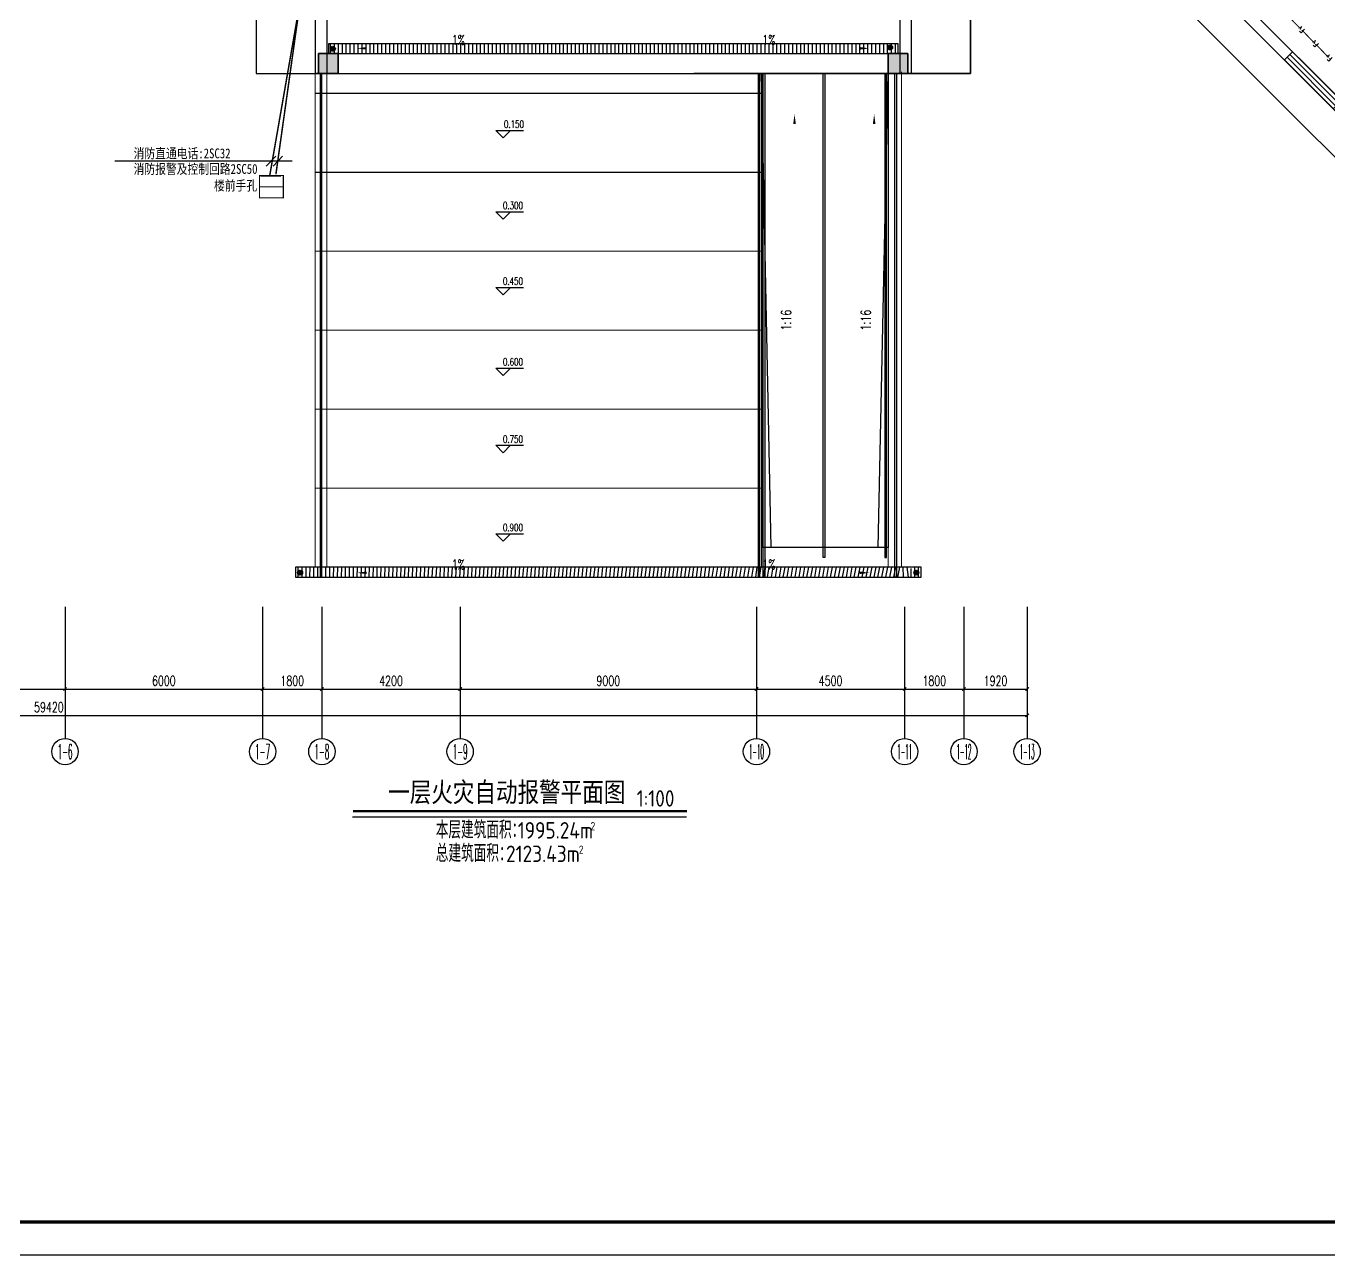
# Model space of a CAD drawing. Extents: x 815029915 to 815825525, y 579155098 to 579748855.
# Drawn here: x 815619283 to 815658853, y 579529537 to 579566865 of the extents above; entities that cross this region are included whole.
import ezdxf
from ezdxf.enums import TextEntityAlignment as Align

# ---------------------------------------------------------------- set-up
doc = ezdxf.new("R2010")
doc.units = 0
doc.header["$LTSCALE"] = 100
doc.header["$MEASUREMENT"] = 0
for name, color, linetype in [('AXIS', 3, 'Continuous'), ('AXIS_TEXT', 7, 'Continuous'), ('COLUMN', 9, 'Continuous'), ('DIM_ELEV', 3, 'Continuous'), ('DIM_SYMB', 3, 'Continuous'), ('GROUND', 2, 'Continuous'), ('LVTRY', 6, 'Continuous'), ('PUB_TEXT', 7, 'Continuous'), ('STAIR', 2, 'Continuous'), ('WALL', 9, 'Continuous'), ('WINDOW', 4, 'Continuous'), ('ZG-图框层', 4, 'Continuous'), ('zm', 1, 'Continuous'), ('电-弱电平面-线缆', 3, 'Continuous')]:
    doc.layers.add(name, color=color, linetype=linetype)
doc.layers.add('柱填充', color=9, linetype='Continuous', lineweight=18)
doc.layers.add('砼柱', color=2, linetype='Continuous', lineweight=35)
doc.styles.add('-华文细黑', font='', dxfattribs={"width": 0.8})
doc.styles.add('_TCH_AXIS', font='COMPLEX', dxfattribs={"bigfont": 'GBCBIG'})
doc.styles.add('_TCH_DIM', font='SIMPLEX', dxfattribs={"bigfont": 'GBCBIG'})
doc.styles.add('_TCH_DIM_T3', font='SIMPLEX', dxfattribs={"width": 0.7058823529411765, "bigfont": 'GBCBIG'})
doc.styles.add('COMPLEX', font='COMPLEX')
doc.styles.add('IDQSTYLE', font='txt.shx', dxfattribs={"width": 0.7, "bigfont": 'hztxt.shx'})
doc.styles.get("Standard").update_dxf_attribs({"font": 'gbenor.shx', "bigfont": 'gbcbig.shx'})
doc.styles.add('图签各称', font='')
doc.styles.get('-华文细黑').set_extended_font_data('STXihei')
doc.styles.get('图签各称').set_extended_font_data('SimSun')
doc.linetypes.add('消防电话线路A', pattern='A,5.5,-0.25,["Fv",IDQSTYLE,S=1.5,R=0,X=-0.125,Y=-0.75],-0.25', length=6)
doc.dimstyles.new('_TCH_ARCH-100', dxfattribs={"dimscale": 100, "dimtxt": 2.975, "dimasz": 1, "dimexe": 2.5, "dimexo": 3, "dimgap": 1, "dimtad": 1, "dimdec": 0, "dimzin": 0, "dimdsep": 46, "dimtxsty": '_TCH_DIM_T3', "dimblk": 'ARCHTICK', "dimcen": 0.09, "dimclrt": 7, "dimazin": 2, "dimtfac": 1, "dimtdec": 0, "dimtix": 1, "dimtmove": 2, "dimatfit": 3, "dimfxl": 0, "dimtolj": 1, "dimtzin": 0, "dimarcsym": 0})

# ---------------------------------------------------------------- blocks, each defined once
blk = doc.blocks.new('$lvtry$00000171')
for p, q in [((-74.24621202462731, 10.60660171788186), (-10.60660171788186, 74.24621202462731)), ((-69.81875867368217, -27.39235180270043), (27.39235180242758, 69.81875867368217)), ((-53.03300858900184, -53.03300858886359), (53.03300858900184, 53.03300858886359)), ((-27.39235180242758, -69.81875867368217), (69.81875867368217, 27.39235180270043)), ((10.60660171788186, -74.24621202462731), (74.24621202462731, -10.60660171788186))]:
    blk.add_line(p, q)
blk.add_circle((0, 0), 75)
blk.add_point((0, 0))
blk = doc.blocks.new('$TCHSYS$WIN2D')
for p, q in [((-0.5, 0.5), (0.5, 0.5)), ((-0.5, 0.5), (-0.4999999999999999, -0.5)), ((0.5, 0.5), (0.4999999999999998, -0.5)), ((0.5, 0.1666666666666666), (-0.5, 0.1666666666666666)), ((0.5, -0.1666666666666667), (-0.5, -0.1666666666666667)), ((-0.4999999999999999, -0.5), (0.5, -0.5))]:
    blk.add_line(p, q)
blk = doc.blocks.new('_ArchTick')
at = {"color": 0, "linetype": 'ByBlock', "const_width": 0.4}
blk.add_lwpolyline([(-0.5, -0.5), (0.5, 0.5)], dxfattribs=at)
blk = doc.blocks.new('*D474')
at = {"layer": 'AXIS', "color": 0, "lineweight": -2, "transparency": 16777216}
for p, q in [((815655484.1428628, 579597125.6719897), (815657782.2399018, 579599423.7690287)), ((815657605.4632064, 579599246.9923334), (815695082.1226095, 579561770.3329306)), ((815692960.802266, 579559649.0125871), (815695258.8993049, 579561947.1096258))]:
    blk.add_line(p, q, dxfattribs=at)
at = {"layer": 'Defpoints', "color": 0, "transparency": 16777216}
for p in [(815655272.0108285, 579596913.5399554), (815695082.1226095, 579561770.3329306), (815692748.6702316, 579559436.8805525)]:
    blk.add_point(p, dxfattribs=at)
at = {"layer": 'AXIS', "color": 0, "lineweight": -2, "transparency": 16777216, "xscale": 100, "yscale": 100, "zscale": 100}
for p, rotation in [((815657605.4632064, 579599246.9923334), 135.0000000001822), ((815695082.1226095, 579561770.3329306), 315.0000000001822)]:
    blk.add_blockref('_ArchTick', p, dxfattribs=dict(at, rotation=rotation))
at = {"layer": 'AXIS', "color": 7, "transparency": 16777216, "insert": (815676519.6857198, 579580684.5554438), "char_height": 297.5, "attachment_point": 5, "rotation": 315.0000000001822, "style": '_TCH_DIM_T3'}
blk.add_mtext('\\A1;53000', dxfattribs=at)
blk = doc.blocks.new('_AXISO')
blk.add_circle((0, 0), 0.5)
at = {"layer": 'AXIS_TEXT', "style": 'COMPLEX', "width": 1.041666666666667}
blk.add_attdef('A', text='', height=0.56, dxfattribs=at).set_placement((-0.25, -0.28), (0.25, -0.28), align=Align.FIT)
blk = doc.blocks.new('*D521')
at = {"layer": 'AXIS', "color": 0, "lineweight": -2, "transparency": 16777216}
for p, q in [((815590266.7763717, 579548927.3963845), (815590266.7763717, 579545677.3963845)), ((815649686.7763717, 579548927.3963845), (815649686.7763717, 579545677.3963845)), ((815590266.7763717, 579545927.3963845), (815649686.7763717, 579545927.3963845))]:
    blk.add_line(p, q, dxfattribs=at)
at = {"layer": 'Defpoints', "color": 0, "transparency": 16777216}
for p in [(815590266.7763717, 579549227.3963845), (815649686.7763717, 579549227.3963845), (815649686.7763717, 579545927.3963845)]:
    blk.add_point(p, dxfattribs=at)
at = {"layer": 'AXIS', "color": 0, "lineweight": -2, "transparency": 16777216, "xscale": 100, "yscale": 100, "zscale": 100, "rotation": 180}
blk.add_blockref('_ArchTick', (815590266.7763717, 579545927.3963845), dxfattribs=at)
at = {"layer": 'AXIS', "color": 0, "lineweight": -2, "transparency": 16777216, "xscale": 100, "yscale": 100, "zscale": 100}
blk.add_blockref('_ArchTick', (815649686.7763717, 579545927.3963845), dxfattribs=at)
at = {"layer": 'AXIS', "color": 7, "transparency": 16777216, "insert": (815619976.7763717, 579546176.1463845), "char_height": 297.5, "attachment_point": 5, "style": '_TCH_DIM_T3'}
blk.add_mtext('\\A1;59420', dxfattribs=at)
blk = doc.blocks.new('*D527')
at = {"layer": 'AXIS', "color": 0, "lineweight": -2, "transparency": 16777216}
for p, q in [((815614466.7763717, 579548927.3963845), (815614466.7763717, 579546477.3963845)), ((815620466.7763717, 579548927.3963845), (815620466.7763717, 579546477.3963845)), ((815614466.7763717, 579546727.3963845), (815620466.7763717, 579546727.3963845))]:
    blk.add_line(p, q, dxfattribs=at)
at = {"layer": 'Defpoints', "color": 0, "transparency": 16777216}
for p in [(815614466.7763717, 579549227.3963845), (815620466.7763717, 579549227.3963845), (815620466.7763717, 579546727.3963845)]:
    blk.add_point(p, dxfattribs=at)
at = {"layer": 'AXIS', "color": 0, "lineweight": -2, "transparency": 16777216, "xscale": 100, "yscale": 100, "zscale": 100, "rotation": 180}
blk.add_blockref('_ArchTick', (815614466.7763717, 579546727.3963845), dxfattribs=at)
at = {"layer": 'AXIS', "color": 0, "lineweight": -2, "transparency": 16777216, "xscale": 100, "yscale": 100, "zscale": 100}
blk.add_blockref('_ArchTick', (815620466.7763717, 579546727.3963845), dxfattribs=at)
at = {"layer": 'AXIS', "color": 7, "transparency": 16777216, "insert": (815617466.7763717, 579546976.1463845), "char_height": 297.5, "attachment_point": 5, "style": '_TCH_DIM_T3'}
blk.add_mtext('\\A1;6000', dxfattribs=at)
blk = doc.blocks.new('*D528')
at = {"layer": 'AXIS', "color": 0, "lineweight": -2, "transparency": 16777216}
for p, q in [((815620466.7763717, 579548927.3963845), (815620466.7763717, 579546477.3963845)), ((815626466.7763717, 579548927.3963845), (815626466.7763717, 579546477.3963845)), ((815620466.7763717, 579546727.3963845), (815626466.7763717, 579546727.3963845))]:
    blk.add_line(p, q, dxfattribs=at)
at = {"layer": 'Defpoints', "color": 0, "transparency": 16777216}
for p in [(815620466.7763717, 579549227.3963845), (815626466.7763717, 579549227.3963845), (815626466.7763717, 579546727.3963845)]:
    blk.add_point(p, dxfattribs=at)
at = {"layer": 'AXIS', "color": 0, "lineweight": -2, "transparency": 16777216, "xscale": 100, "yscale": 100, "zscale": 100, "rotation": 180}
blk.add_blockref('_ArchTick', (815620466.7763717, 579546727.3963845), dxfattribs=at)
at = {"layer": 'AXIS', "color": 0, "lineweight": -2, "transparency": 16777216, "xscale": 100, "yscale": 100, "zscale": 100}
blk.add_blockref('_ArchTick', (815626466.7763717, 579546727.3963845), dxfattribs=at)
at = {"layer": 'AXIS', "color": 7, "transparency": 16777216, "insert": (815623466.7763717, 579546976.1463845), "char_height": 297.5, "attachment_point": 5, "style": '_TCH_DIM_T3'}
blk.add_mtext('\\A1;6000', dxfattribs=at)
blk = doc.blocks.new('*D529')
at = {"layer": 'AXIS', "color": 0, "lineweight": -2, "transparency": 16777216}
for p, q in [((815626466.7763717, 579548927.3963845), (815626466.7763717, 579546477.3963845)), ((815628266.7763717, 579548927.3963845), (815628266.7763717, 579546477.3963845)), ((815626466.7763717, 579546727.3963845), (815628266.7763717, 579546727.3963845))]:
    blk.add_line(p, q, dxfattribs=at)
at = {"layer": 'Defpoints', "color": 0, "transparency": 16777216}
for p in [(815626466.7763717, 579549227.3963845), (815628266.7763717, 579549227.3963845), (815628266.7763717, 579546727.3963845)]:
    blk.add_point(p, dxfattribs=at)
at = {"layer": 'AXIS', "color": 0, "lineweight": -2, "transparency": 16777216, "xscale": 100, "yscale": 100, "zscale": 100, "rotation": 180}
blk.add_blockref('_ArchTick', (815626466.7763717, 579546727.3963845), dxfattribs=at)
at = {"layer": 'AXIS', "color": 0, "lineweight": -2, "transparency": 16777216, "xscale": 100, "yscale": 100, "zscale": 100}
blk.add_blockref('_ArchTick', (815628266.7763717, 579546727.3963845), dxfattribs=at)
at = {"layer": 'AXIS', "color": 7, "transparency": 16777216, "insert": (815627366.7763717, 579546976.1463845), "char_height": 297.5, "attachment_point": 5, "style": '_TCH_DIM_T3'}
blk.add_mtext('\\A1;1800', dxfattribs=at)
blk = doc.blocks.new('*D530')
at = {"layer": 'AXIS', "color": 0, "lineweight": -2, "transparency": 16777216}
for p, q in [((815628266.7763717, 579548927.3963845), (815628266.7763717, 579546477.3963845)), ((815632466.7763717, 579548927.3963845), (815632466.7763717, 579546477.3963845)), ((815628266.7763717, 579546727.3963845), (815632466.7763717, 579546727.3963845))]:
    blk.add_line(p, q, dxfattribs=at)
at = {"layer": 'Defpoints', "color": 0, "transparency": 16777216}
for p in [(815628266.7763717, 579549227.3963845), (815632466.7763717, 579549227.3963845), (815632466.7763717, 579546727.3963845)]:
    blk.add_point(p, dxfattribs=at)
at = {"layer": 'AXIS', "color": 0, "lineweight": -2, "transparency": 16777216, "xscale": 100, "yscale": 100, "zscale": 100, "rotation": 180}
blk.add_blockref('_ArchTick', (815628266.7763717, 579546727.3963845), dxfattribs=at)
at = {"layer": 'AXIS', "color": 0, "lineweight": -2, "transparency": 16777216, "xscale": 100, "yscale": 100, "zscale": 100}
blk.add_blockref('_ArchTick', (815632466.7763717, 579546727.3963845), dxfattribs=at)
at = {"layer": 'AXIS', "color": 7, "transparency": 16777216, "insert": (815630366.7763717, 579546976.1463845), "char_height": 297.5, "attachment_point": 5, "style": '_TCH_DIM_T3'}
blk.add_mtext('\\A1;4200', dxfattribs=at)
blk = doc.blocks.new('*D531')
at = {"layer": 'AXIS', "color": 0, "lineweight": -2, "transparency": 16777216}
for p, q in [((815632466.7763717, 579548927.3963845), (815632466.7763717, 579546477.3963845)), ((815641466.7763717, 579548927.3963845), (815641466.7763717, 579546477.3963845)), ((815632466.7763717, 579546727.3963845), (815641466.7763717, 579546727.3963845))]:
    blk.add_line(p, q, dxfattribs=at)
at = {"layer": 'Defpoints', "color": 0, "transparency": 16777216}
for p in [(815632466.7763717, 579549227.3963845), (815641466.7763717, 579549227.3963845), (815641466.7763717, 579546727.3963845)]:
    blk.add_point(p, dxfattribs=at)
at = {"layer": 'AXIS', "color": 0, "lineweight": -2, "transparency": 16777216, "xscale": 100, "yscale": 100, "zscale": 100, "rotation": 180}
blk.add_blockref('_ArchTick', (815632466.7763717, 579546727.3963845), dxfattribs=at)
at = {"layer": 'AXIS', "color": 0, "lineweight": -2, "transparency": 16777216, "xscale": 100, "yscale": 100, "zscale": 100}
blk.add_blockref('_ArchTick', (815641466.7763717, 579546727.3963845), dxfattribs=at)
at = {"layer": 'AXIS', "color": 7, "transparency": 16777216, "insert": (815636966.7763717, 579546976.1463845), "char_height": 297.5, "attachment_point": 5, "style": '_TCH_DIM_T3'}
blk.add_mtext('\\A1;9000', dxfattribs=at)
blk = doc.blocks.new('*D532')
at = {"layer": 'AXIS', "color": 0, "lineweight": -2, "transparency": 16777216}
for p, q in [((815641466.7763717, 579548927.3963845), (815641466.7763717, 579546477.3963845)), ((815645966.7763717, 579548927.3963845), (815645966.7763717, 579546477.3963845)), ((815641466.7763717, 579546727.3963845), (815645966.7763717, 579546727.3963845))]:
    blk.add_line(p, q, dxfattribs=at)
at = {"layer": 'Defpoints', "color": 0, "transparency": 16777216}
for p in [(815641466.7763717, 579549227.3963845), (815645966.7763717, 579549227.3963845), (815645966.7763717, 579546727.3963845)]:
    blk.add_point(p, dxfattribs=at)
at = {"layer": 'AXIS', "color": 0, "lineweight": -2, "transparency": 16777216, "xscale": 100, "yscale": 100, "zscale": 100, "rotation": 180}
blk.add_blockref('_ArchTick', (815641466.7763717, 579546727.3963845), dxfattribs=at)
at = {"layer": 'AXIS', "color": 0, "lineweight": -2, "transparency": 16777216, "xscale": 100, "yscale": 100, "zscale": 100}
blk.add_blockref('_ArchTick', (815645966.7763717, 579546727.3963845), dxfattribs=at)
at = {"layer": 'AXIS', "color": 7, "transparency": 16777216, "insert": (815643716.7763717, 579546976.1463845), "char_height": 297.5, "attachment_point": 5, "style": '_TCH_DIM_T3'}
blk.add_mtext('\\A1;4500', dxfattribs=at)
blk = doc.blocks.new('*D533')
at = {"layer": 'AXIS', "color": 0, "lineweight": -2, "transparency": 16777216}
for p, q in [((815645966.7763717, 579548927.3963845), (815645966.7763717, 579546477.3963845)), ((815647766.7763717, 579548927.3963845), (815647766.7763717, 579546477.3963845)), ((815645966.7763717, 579546727.3963845), (815647766.7763717, 579546727.3963845))]:
    blk.add_line(p, q, dxfattribs=at)
at = {"layer": 'Defpoints', "color": 0, "transparency": 16777216}
for p in [(815645966.7763717, 579549227.3963845), (815647766.7763717, 579549227.3963845), (815647766.7763717, 579546727.3963845)]:
    blk.add_point(p, dxfattribs=at)
at = {"layer": 'AXIS', "color": 0, "lineweight": -2, "transparency": 16777216, "xscale": 100, "yscale": 100, "zscale": 100, "rotation": 180}
blk.add_blockref('_ArchTick', (815645966.7763717, 579546727.3963845), dxfattribs=at)
at = {"layer": 'AXIS', "color": 0, "lineweight": -2, "transparency": 16777216, "xscale": 100, "yscale": 100, "zscale": 100}
blk.add_blockref('_ArchTick', (815647766.7763717, 579546727.3963845), dxfattribs=at)
at = {"layer": 'AXIS', "color": 7, "transparency": 16777216, "insert": (815646866.7763717, 579546976.1463845), "char_height": 297.5, "attachment_point": 5, "style": '_TCH_DIM_T3'}
blk.add_mtext('\\A1;1800', dxfattribs=at)
blk = doc.blocks.new('*D534')
at = {"layer": 'AXIS', "color": 0, "lineweight": -2, "transparency": 16777216}
for p, q in [((815647766.7763717, 579548927.3963845), (815647766.7763717, 579546477.3963845)), ((815649686.7763717, 579548927.3963845), (815649686.7763717, 579546477.3963845)), ((815647766.7763717, 579546727.3963845), (815649686.7763717, 579546727.3963845))]:
    blk.add_line(p, q, dxfattribs=at)
at = {"layer": 'Defpoints', "color": 0, "transparency": 16777216}
for p in [(815647766.7763717, 579549227.3963845), (815649686.7763717, 579549227.3963845), (815649686.7763717, 579546727.3963845)]:
    blk.add_point(p, dxfattribs=at)
at = {"layer": 'AXIS', "color": 0, "lineweight": -2, "transparency": 16777216, "xscale": 100, "yscale": 100, "zscale": 100, "rotation": 180}
blk.add_blockref('_ArchTick', (815647766.7763717, 579546727.3963845), dxfattribs=at)
at = {"layer": 'AXIS', "color": 0, "lineweight": -2, "transparency": 16777216, "xscale": 100, "yscale": 100, "zscale": 100}
blk.add_blockref('_ArchTick', (815649686.7763717, 579546727.3963845), dxfattribs=at)
at = {"layer": 'AXIS', "color": 7, "transparency": 16777216, "insert": (815648726.7763717, 579546976.1463845), "char_height": 297.5, "attachment_point": 5, "style": '_TCH_DIM_T3'}
blk.add_mtext('\\A1;1920', dxfattribs=at)
blk = doc.blocks.new('ll')
at = {"layer": 'ZG-图框层'}
blk.add_lwpolyline([(815136770.1334051, 579524219.957026), (815255670.1334051, 579524219.957026), (815255670.1334051, 579608319.957026), (815136770.1334051, 579608319.957026)], close=True, dxfattribs=at)

msp = doc.modelspace()

# ---------------------------------------------------------------- hatches: boundary and pattern name
h = msp.add_hatch()
h.set_pattern_fill('玻璃', color=252, scale=100, angle=90)
h.set_pattern_definition([(90, (506209.555819869, 128080.8836480379), (-120, 7.34788079488412e-15), [])])
h.paths.add_polyline_path([(815646166.6242754, 579550127.3963845), (815646166.6242754, 579550427.3963846), (815645845.9942774, 579550427.3963845), (815645845.9942774, 579550127.3963845)])
h.paths.add_polyline_path([(815627466.7763717, 579550427.3963845), (815627466.7763717, 579550127.3963845), (815645866.7763717, 579550127.3963845), (815645866.7763717, 579550427.3963845)])
h.paths.add_polyline_path([(815646112.2726498, 579550127.3963845), (815646466.6242754, 579550127.3963845), (815646466.6242754, 579550427.3963845), (815646112.2726498, 579550427.3963845)], flags=16)
at = {"layer": '柱填充', "lineweight": 18}
for points in [[(815628766.7763717, 579566027.3963845), (815628166.7763717, 579566027.3963845), (815628166.7763717, 579565427.3963845), (815628766.7763717, 579565427.3963845)], [(815646066.7763717, 579566027.3963845), (815645466.7763717, 579566027.3963845), (815645466.7763717, 579565427.3963845), (815646066.7763717, 579565427.3963845)]]:
    msp.add_hatch(color=250, dxfattribs=at).paths.add_polyline_path(points)

# ---------------------------------------------------------------- linework, layer by layer
for p, q in [((815647966.7763717, 579565427.3963845), (815647966.7763717, 579575368.8177408)), ((815647966.7763717, 579575368.8177408), (815669555.5678087, 579553780.0263034)), ((815626266.7763717, 579570427.3963845), (815626266.7763717, 579565427.3963845)), ((815626266.7763717, 579568927.3963845), (815626266.7763717, 579565427.3963845)), ((815647966.7763717, 579569011.384739), (815647966.7763717, 579565427.3963845)), ((815645766.7763717, 579566327.3963845), (815628466.7763717, 579566327.3963845)), ((815628466.7763717, 579566327.3963845), (815628466.7763717, 579566027.3963845)), ((815628466.7763717, 579566027.3963845), (815645766.7763717, 579566027.3963845)), ((815645766.7763717, 579566027.3963845), (815645766.7763717, 579566327.3963845)), ((815626266.7763717, 579565427.3963845), (815628066.7763717, 579565427.3963845)), ((815626266.7763717, 579565427.3963845), (815626666.7763717, 579565427.3963845)), ((815626666.7763717, 579565427.3963845), (815647966.7763717, 579565427.3963845)), ((815647966.7763717, 579565427.3963845), (815646166.7763717, 579565427.3963845))]:
    msp.add_line(p, q)
at = {"color": 252, "linetype": 'Continuous'}
for p, q in [((815628529.5558199, 579566027.3963845), (815628529.5558199, 579566327.3963845)), ((815628649.5558199, 579566027.3963845), (815628649.5558199, 579566327.3963845)), ((815628769.5558199, 579566027.3963845), (815628769.5558199, 579566327.3963845)), ((815628889.5558199, 579566027.3963845), (815628889.5558199, 579566327.3963845)), ((815629009.5558199, 579566027.3963845), (815629009.5558199, 579566327.3963845)), ((815629129.5558199, 579566027.3963845), (815629129.5558199, 579566327.3963845)), ((815629249.5558199, 579566027.3963845), (815629249.5558199, 579566327.3963845)), ((815629369.5558199, 579566027.3963845), (815629369.5558199, 579566327.3963845)), ((815629489.5558199, 579566027.3963845), (815629489.5558199, 579566327.3963845)), ((815629609.5558199, 579566027.3963845), (815629609.5558199, 579566327.3963845)), ((815629729.5558199, 579566027.3963845), (815629729.5558199, 579566327.3963845)), ((815629849.5558199, 579566027.3963845), (815629849.5558199, 579566327.3963845)), ((815629969.5558199, 579566027.3963845), (815629969.5558199, 579566327.3963845)), ((815630089.5558199, 579566027.3963845), (815630089.5558199, 579566327.3963845)), ((815630209.5558199, 579566027.3963845), (815630209.5558199, 579566327.3963845)), ((815630329.5558199, 579566027.3963845), (815630329.5558199, 579566327.3963845)), ((815630449.5558199, 579566027.3963845), (815630449.5558199, 579566327.3963845)), ((815630569.5558199, 579566027.3963845), (815630569.5558199, 579566327.3963845)), ((815630689.5558199, 579566027.3963845), (815630689.5558199, 579566327.3963845)), ((815630809.5558199, 579566027.3963845), (815630809.5558199, 579566327.3963845)), ((815630929.5558199, 579566027.3963845), (815630929.5558199, 579566327.3963845)), ((815631049.5558199, 579566027.3963845), (815631049.5558199, 579566327.3963845)), ((815631169.5558199, 579566027.3963845), (815631169.5558199, 579566327.3963845)), ((815631289.5558199, 579566027.3963845), (815631289.5558199, 579566327.3963845)), ((815631409.5558199, 579566027.3963845), (815631409.5558199, 579566327.3963845)), ((815631529.5558199, 579566027.3963845), (815631529.5558199, 579566327.3963845)), ((815631649.5558199, 579566027.3963845), (815631649.5558199, 579566327.3963845)), ((815631769.5558199, 579566027.3963845), (815631769.5558199, 579566327.3963845)), ((815631889.5558199, 579566027.3963845), (815631889.5558199, 579566327.3963845)), ((815632009.5558199, 579566027.3963845), (815632009.5558199, 579566327.3963845)), ((815632129.5558199, 579566027.3963845), (815632129.5558199, 579566327.3963845)), ((815632249.5558199, 579566027.3963845), (815632249.5558199, 579566327.3963845)), ((815632369.5558199, 579566027.3963845), (815632369.5558199, 579566327.3963845)), ((815632489.5558199, 579566027.3963845), (815632489.5558199, 579566327.3963845)), ((815632609.5558199, 579566027.3963845), (815632609.5558199, 579566327.3963845)), ((815632729.5558199, 579566027.3963845), (815632729.5558199, 579566327.3963845)), ((815632849.5558199, 579566027.3963845), (815632849.5558199, 579566327.3963845)), ((815632969.5558199, 579566027.3963845), (815632969.5558199, 579566327.3963845)), ((815633089.5558199, 579566027.3963845), (815633089.5558199, 579566327.3963845)), ((815633209.5558199, 579566027.3963845), (815633209.5558199, 579566327.3963845)), ((815633329.5558199, 579566027.3963845), (815633329.5558199, 579566327.3963845)), ((815633449.5558199, 579566027.3963845), (815633449.5558199, 579566327.3963845)), ((815633569.5558199, 579566027.3963845), (815633569.5558199, 579566327.3963845)), ((815633689.5558199, 579566027.3963845), (815633689.5558199, 579566327.3963845)), ((815633809.5558199, 579566027.3963845), (815633809.5558199, 579566327.3963845)), ((815633929.5558199, 579566027.3963845), (815633929.5558199, 579566327.3963845)), ((815634049.5558199, 579566027.3963845), (815634049.5558199, 579566327.3963845)), ((815634169.5558199, 579566027.3963845), (815634169.5558199, 579566327.3963845)), ((815634289.5558199, 579566027.3963845), (815634289.5558199, 579566327.3963845)), ((815634409.5558199, 579566027.3963845), (815634409.5558199, 579566327.3963845)), ((815634529.5558199, 579566027.3963845), (815634529.5558199, 579566327.3963845)), ((815634649.5558199, 579566027.3963845), (815634649.5558199, 579566327.3963845)), ((815634769.5558199, 579566027.3963845), (815634769.5558199, 579566327.3963845)), ((815634889.5558199, 579566027.3963845), (815634889.5558199, 579566327.3963845)), ((815635009.5558199, 579566027.3963845), (815635009.5558199, 579566327.3963845)), ((815635129.5558199, 579566027.3963845), (815635129.5558199, 579566327.3963845)), ((815635249.5558199, 579566027.3963845), (815635249.5558199, 579566327.3963845)), ((815635369.5558199, 579566027.3963845), (815635369.5558199, 579566327.3963845)), ((815635489.5558199, 579566027.3963845), (815635489.5558199, 579566327.3963845)), ((815635609.5558199, 579566027.3963845), (815635609.5558199, 579566327.3963845)), ((815635729.5558199, 579566027.3963845), (815635729.5558199, 579566327.3963845)), ((815635849.5558199, 579566027.3963845), (815635849.5558199, 579566327.3963845)), ((815635969.5558199, 579566027.3963845), (815635969.5558199, 579566327.3963845)), ((815636089.5558199, 579566027.3963845), (815636089.5558199, 579566327.3963845)), ((815636209.5558199, 579566027.3963845), (815636209.5558199, 579566327.3963845)), ((815636329.5558199, 579566027.3963845), (815636329.5558199, 579566327.3963845)), ((815636449.5558199, 579566027.3963845), (815636449.5558199, 579566327.3963845)), ((815636569.5558199, 579566027.3963845), (815636569.5558199, 579566327.3963845)), ((815636689.5558199, 579566027.3963845), (815636689.5558199, 579566327.3963845)), ((815636809.5558199, 579566027.3963845), (815636809.5558199, 579566327.3963845)), ((815636929.5558199, 579566027.3963845), (815636929.5558199, 579566327.3963845)), ((815637049.5558199, 579566027.3963845), (815637049.5558199, 579566327.3963845)), ((815637169.5558199, 579566027.3963845), (815637169.5558199, 579566327.3963845)), ((815637289.5558199, 579566027.3963845), (815637289.5558199, 579566327.3963845)), ((815637409.5558199, 579566027.3963845), (815637409.5558199, 579566327.3963845)), ((815637529.5558199, 579566027.3963845), (815637529.5558199, 579566327.3963845)), ((815637649.5558199, 579566027.3963845), (815637649.5558199, 579566327.3963845)), ((815637769.5558199, 579566027.3963845), (815637769.5558199, 579566327.3963845)), ((815637889.5558199, 579566027.3963845), (815637889.5558199, 579566327.3963845)), ((815638009.5558199, 579566027.3963845), (815638009.5558199, 579566327.3963845)), ((815638129.5558199, 579566027.3963845), (815638129.5558199, 579566327.3963845)), ((815638249.5558199, 579566027.3963845), (815638249.5558199, 579566327.3963845)), ((815638369.5558199, 579566027.3963845), (815638369.5558199, 579566327.3963845)), ((815638489.5558199, 579566027.3963845), (815638489.5558199, 579566327.3963845)), ((815638609.5558199, 579566027.3963845), (815638609.5558199, 579566327.3963845)), ((815638729.5558199, 579566027.3963845), (815638729.5558199, 579566327.3963845)), ((815638849.5558199, 579566027.3963845), (815638849.5558199, 579566327.3963845)), ((815638969.5558199, 579566027.3963845), (815638969.5558199, 579566327.3963845)), ((815639089.5558199, 579566027.3963845), (815639089.5558199, 579566327.3963845)), ((815639209.5558199, 579566027.3963845), (815639209.5558199, 579566327.3963845)), ((815639329.5558199, 579566027.3963845), (815639329.5558199, 579566327.3963845)), ((815639449.5558199, 579566027.3963845), (815639449.5558199, 579566327.3963845)), ((815639569.5558199, 579566027.3963845), (815639569.5558199, 579566327.3963845)), ((815639689.5558199, 579566027.3963845), (815639689.5558199, 579566327.3963845)), ((815639809.5558199, 579566027.3963845), (815639809.5558199, 579566327.3963845)), ((815639929.5558199, 579566027.3963845), (815639929.5558199, 579566327.3963845)), ((815640049.5558199, 579566027.3963845), (815640049.5558199, 579566327.3963845)), ((815640169.5558199, 579566027.3963845), (815640169.5558199, 579566327.3963845)), ((815640289.5558199, 579566027.3963845), (815640289.5558199, 579566327.3963845)), ((815640409.5558199, 579566027.3963845), (815640409.5558199, 579566327.3963845)), ((815640529.5558199, 579566027.3963845), (815640529.5558199, 579566327.3963845)), ((815640649.5558199, 579566027.3963845), (815640649.5558199, 579566327.3963845)), ((815640769.5558199, 579566027.3963845), (815640769.5558199, 579566327.3963845)), ((815640889.5558199, 579566027.3963845), (815640889.5558199, 579566327.3963845)), ((815641009.5558199, 579566027.3963845), (815641009.5558199, 579566327.3963845)), ((815641129.5558199, 579566027.3963845), (815641129.5558199, 579566327.3963845)), ((815641249.5558199, 579566027.3963845), (815641249.5558199, 579566327.3963845)), ((815641369.5558199, 579566027.3963845), (815641369.5558199, 579566327.3963845)), ((815641489.5558199, 579566027.3963845), (815641489.5558199, 579566327.3963845)), ((815641609.5558199, 579566027.3963845), (815641609.5558199, 579566327.3963845)), ((815641729.5558199, 579566027.3963845), (815641729.5558199, 579566327.3963845)), ((815641849.5558199, 579566027.3963845), (815641849.5558199, 579566327.3963845)), ((815641969.5558199, 579566027.3963845), (815641969.5558199, 579566327.3963845)), ((815642089.5558199, 579566027.3963845), (815642089.5558199, 579566327.3963845)), ((815642209.5558199, 579566027.3963845), (815642209.5558199, 579566327.3963845)), ((815642329.5558199, 579566027.3963845), (815642329.5558199, 579566327.3963845)), ((815642449.5558199, 579566027.3963845), (815642449.5558199, 579566327.3963845)), ((815642569.5558199, 579566027.3963845), (815642569.5558199, 579566327.3963845)), ((815642689.5558199, 579566027.3963845), (815642689.5558199, 579566327.3963845)), ((815642809.5558199, 579566027.3963845), (815642809.5558199, 579566327.3963845)), ((815642929.5558199, 579566027.3963845), (815642929.5558199, 579566327.3963845)), ((815643049.5558199, 579566027.3963845), (815643049.5558199, 579566327.3963845)), ((815643169.5558199, 579566027.3963845), (815643169.5558199, 579566327.3963845)), ((815643289.5558199, 579566027.3963845), (815643289.5558199, 579566327.3963845)), ((815643409.5558199, 579566027.3963845), (815643409.5558199, 579566327.3963845)), ((815643529.5558199, 579566027.3963845), (815643529.5558199, 579566327.3963845)), ((815643649.5558199, 579566027.3963845), (815643649.5558199, 579566327.3963845)), ((815643769.5558199, 579566027.3963845), (815643769.5558199, 579566327.3963845)), ((815643889.5558199, 579566027.3963845), (815643889.5558199, 579566327.3963845)), ((815644009.5558199, 579566027.3963845), (815644009.5558199, 579566327.3963845)), ((815644129.5558199, 579566027.3963845), (815644129.5558199, 579566327.3963845)), ((815644249.5558199, 579566027.3963845), (815644249.5558199, 579566327.3963845)), ((815644369.5558199, 579566027.3963845), (815644369.5558199, 579566327.3963845)), ((815644489.5558199, 579566027.3963845), (815644489.5558199, 579566327.3963845)), ((815644609.5558199, 579566027.3963845), (815644609.5558199, 579566327.3963845)), ((815644729.5558199, 579566027.3963845), (815644729.5558199, 579566327.3963845)), ((815644849.5558199, 579566027.3963845), (815644849.5558199, 579566327.3963845)), ((815644969.5558199, 579566027.3963845), (815644969.5558199, 579566327.3963845)), ((815645089.5558199, 579566027.3963845), (815645089.5558199, 579566327.3963845)), ((815645209.5558199, 579566027.3963845), (815645209.5558199, 579566327.3963845)), ((815645329.5558199, 579566027.3963845), (815645329.5558199, 579566327.3963845)), ((815645449.5558199, 579566027.3963845), (815645449.5558199, 579566327.3963845)), ((815645569.5558199, 579566027.3963845), (815645569.5558199, 579566327.3963845)), ((815645689.5558199, 579566027.3963845), (815645689.5558199, 579566327.3963845))]:
    msp.add_line(p, q, dxfattribs=at)
at = {"color": 2}
for p, q in [((815646066.7763717, 579565427.3963845), (815639566.7763717, 579565427.3963845)), ((815628066.7763717, 579564827.3963845), (815641616.7763717, 579564827.3963845)), ((815628066.7763717, 579562427.3963845), (815641616.7763717, 579562427.3963845))]:
    msp.add_line(p, q, dxfattribs=at)
at = {"color": 2, "const_width": 30}
for points in [[(815628066.7763717, 579565427.3963845), (815628066.7763717, 579550427.3963845)], [(815628416.7763717, 579565427.3963845), (815628416.7763717, 579550427.3963845)], [(815641616.7763717, 579565427.3963845), (815641616.7763717, 579550427.3963845)], [(815645466.7763717, 579565477.3963845), (815645466.7763717, 579550427.3963845)], [(815645866.7763717, 579565477.3963845), (815645866.7763717, 579550427.3963845)], [(815628066.7763717, 579560027.3963845), (815641616.7763717, 579560027.3963845)], [(815628066.7763717, 579557627.3963845), (815641616.7763717, 579557627.3963845)], [(815628066.7763717, 579555227.3963845), (815641616.7763717, 579555227.3963845)], [(815628066.7763717, 579552827.3963845), (815641616.7763717, 579552827.3963845)], [(815628066.7763717, 579550427.3963845), (815641266.7763717, 579550427.3963845)], [(815641266.7763717, 579550427.3963845), (815641616.7763717, 579550427.3963845)], [(815645466.7763717, 579550427.3963845), (815645866.7763717, 579550427.3963845)]]:
    msp.add_lwpolyline(points, dxfattribs=at)
at = {"color": 2}
for points in [[(815628216.7763717, 579565427.3963845), (815628216.7763717, 579550427.3963845), (815628216.7763717, 579550127.3963845), (815628266.7763717, 579550127.3963845), (815628266.7763717, 579550427.3963845), (815628266.7763717, 579565427.3963845)], [(815641516.7763717, 579565427.3963845), (815641516.7763717, 579560366.7306716), (815641516.7763717, 579550127.3963845), (815641566.7763717, 579550127.3963845), (815641566.7763717, 579560366.7306716), (815641566.7763717, 579565427.3963845)], [(815641716.7763717, 579565427.3963845), (815641716.7763717, 579560366.7306716), (815641716.7763717, 579550127.3963845), (815641666.7763717, 579550127.3963845), (815641666.7763717, 579560366.7306716), (815641666.7763717, 579565427.3963845)], [(815643544.2763717, 579565427.3963845), (815643544.2763717, 579560366.7306716), (815643544.2763717, 579550727.3963845), (815643494.2763717, 579550727.3963845), (815643494.2763717, 579560366.7306716), (815643494.2763717, 579565427.3963845)], [(815645366.7763717, 579565427.3963845), (815645366.7763717, 579551366.7306716), (815645366.7763717, 579550727.3963845), (815645416.7763717, 579550727.3963845), (815645416.7763717, 579551366.7306716), (815645416.7763717, 579565427.3963845)], [(815645716.7763717, 579565427.3963845), (815645716.7763717, 579561927.3963845), (815645716.7763717, 579550127.3963845), (815645666.7763717, 579550127.3963845), (815645666.7763717, 579561927.3963845), (815645666.7763717, 579565427.3963845)]]:
    msp.add_lwpolyline(points, dxfattribs=at)
msp.add_lwpolyline([(815646466.6242754, 579550127.3963845), (815646466.6242754, 579550427.3963845), (815627466.7763717, 579550427.3963845), (815627466.7763717, 579550127.3963845)], close=True)
at = {"layer": 'AXIS'}
for p, q in [((815620466.7763717, 579549227.3963845), (815620466.7763717, 579545227.3963845)), ((815626466.7763717, 579549227.3963845), (815626466.7763717, 579545227.3963845)), ((815628266.7763717, 579549227.3963845), (815628266.7763717, 579545227.3963845)), ((815632466.7763717, 579549227.3963845), (815632466.7763717, 579545227.3963845)), ((815641466.7763717, 579549227.3963845), (815641466.7763717, 579545227.3963845)), ((815645966.7763717, 579549227.3963845), (815645966.7763717, 579545227.3963845)), ((815647766.7763717, 579549227.3963845), (815647766.7763717, 579545227.3963845)), ((815649686.7763717, 579549227.3963845), (815649686.7763717, 579545227.3963845))]:
    msp.add_line(p, q, dxfattribs=at)
at = {"layer": 'COLUMN'}
for points in [[(815628166.7763717, 579565427.3963845), (815628766.7763717, 579565427.3963845), (815628766.7763717, 579566027.3963845), (815628166.7763717, 579566027.3963845)], [(815645466.7763717, 579565427.3963845), (815646066.7763717, 579565427.3963845), (815646066.7763717, 579566027.3963845), (815645466.7763717, 579566027.3963845)]]:
    msp.add_lwpolyline(points, close=True, dxfattribs=at)
at = {"layer": 'DIM_ELEV'}
for p, q in [((815633773.3853399, 579563471.8167304), (815633548.3853399, 579563696.8167304)), ((815633548.3853399, 579563696.8167304), (815634389.5470973, 579563696.8167304)), ((815633773.3853399, 579563471.8167304), (815633998.3853399, 579563696.8167304)), ((815633773.3853399, 579561000.5550147), (815633548.3853399, 579561225.5550147)), ((815633548.3853399, 579561225.5550147), (815634389.5470973, 579561225.5550147)), ((815633773.3853399, 579561000.5550147), (815633998.3853399, 579561225.5550147)), ((815633773.3853399, 579558702.1092708), (815633548.3853399, 579558927.1092708)), ((815633548.3853399, 579558927.1092708), (815634389.5470973, 579558927.1092708)), ((815633773.3853399, 579558702.1092708), (815633998.3853399, 579558927.1092708)), ((815633773.3853399, 579556248.129641), (815633548.3853399, 579556473.129641)), ((815633548.3853399, 579556473.129641), (815634389.5470973, 579556473.129641)), ((815633773.3853399, 579556248.129641), (815633998.3853399, 579556473.129641)), ((815633773.3853399, 579553904.5940301), (815633548.3853399, 579554129.5940301)), ((815633548.3853399, 579554129.5940301), (815634389.5470973, 579554129.5940301)), ((815633773.3853399, 579553904.5940301), (815633998.3853399, 579554129.5940301)), ((815633773.3853399, 579551215.4688456), (815633548.3853399, 579551440.4688456)), ((815633548.3853399, 579551440.4688456), (815634389.5470973, 579551440.4688456)), ((815633773.3853399, 579551215.4688456), (815633998.3853399, 579551440.4688456))]:
    msp.add_line(p, q, dxfattribs=at)
at = {"layer": 'DIM_SYMB'}
for points in [[(815635473.7628564, 579566188.0495912, 0, 0, 0), (815629330.6965758, 579566188.0495912, 0, 80.00000000000001, 0), (815629630.6965758, 579566188.0495912, 0, 0, 0)], [(815638759.7898871, 579566188.0495912, 0, 0, 0), (815644902.8561677, 579566188.0495912, 0, 80.00000000000001, 0), (815644602.8561677, 579566188.0495912, 0, 0, 0)], [(815642621.9949199, 579551716.22771, 0, 0, 0), (815642621.9949199, 579564187.7843728, 0, 80.00000000000001, 0), (815642621.9949199, 579563887.7843728, 0, 0, 0)], [(815645041.1059704, 579551716.22771, 0, 0, 0), (815645041.1059704, 579564187.7843728, 0, 80.00000000000001, 0), (815645041.1059704, 579563887.7843728, 0, 0, 0)], [(815635473.7628564, 579550257.9050558, 0, 0, 0), (815629330.6965758, 579550257.9050558, 0, 80.00000000000001, 0), (815629630.6965758, 579550257.9050558, 0, 0, 0)], [(815638759.7898871, 579550257.9050558, 0, 0, 0), (815644902.8561677, 579550257.9050558, 0, 80.00000000000001, 0), (815644602.8561677, 579550257.9050558, 0, 0, 0)]]:
    msp.add_lwpolyline(points, format="xyseb", dxfattribs=at)
at = {"layer": 'DIM_SYMB', "const_width": 70}
msp.add_lwpolyline([(815629215.1807003, 579543012.8244069), (815639357.531764, 579543012.8244069)], dxfattribs=at)
at = {"layer": 'GROUND'}
for points in [[(815647966.7763717, 579568927.3963845), (815647966.7763717, 579575368.8177408), (815669555.567809, 579553780.0263034)], [(815648966.7763717, 579568927.3963845), (815648966.7763717, 579572954.6041784), (815668141.3542466, 579553780.0263035)]]:
    msp.add_lwpolyline(points, dxfattribs=at)
at = {"layer": 'STAIR'}
for p, q in [((815645466.7763717, 579565427.3963845), (815641616.7763717, 579565427.3963845)), ((815641616.7763717, 579565427.3963845), (815641616.7763717, 579551027.3963845)), ((815641916.7763717, 579551027.3963845), (815641616.7763717, 579565427.3963845)), ((815645166.7763717, 579551027.3963845), (815645466.7763717, 579565427.3963845)), ((815645466.7763717, 579565427.3963845), (815645466.7763717, 579551027.3963845)), ((815645466.7763717, 579551027.3963845), (815641616.7763717, 579551027.3963845))]:
    msp.add_line(p, q, dxfattribs=at)
at = {"layer": 'WALL'}
for p, q in [((815662520.3098931, 579561310.258966), (815647872.842389, 579575957.7264705)), ((815662272.8225198, 579561062.7715926), (815647625.3550156, 579575710.2390971)), ((815645816.7763717, 579569277.3963845), (815645816.7763717, 579565427.3963845)), ((815628066.7763717, 579569127.3963845), (815628066.7763717, 579565427.3963845)), ((815628416.7763717, 579569127.3963845), (815628416.7763717, 579565427.3963845)), ((815646166.7763717, 579568927.3963845), (815646166.7763717, 579565427.3963845)), ((815628416.7763717, 579565427.3963845), (815628066.7763717, 579565427.3963845)), ((815646166.7763717, 579565427.3963845), (815645816.7763717, 579565427.3963845))]:
    msp.add_line(p, q, dxfattribs=at)
at = {"layer": 'ZG-图框层'}
msp.add_lwpolyline([(815580438.8142495, 579529537.2483709), (815699338.8142495, 579529537.2483709), (815699338.8142495, 579613637.2483709), (815580438.8142495, 579613637.2483709)], close=True, dxfattribs=at)
at = {"layer": 'ZG-图框层', "const_width": 100}
msp.add_lwpolyline([(815582938.8142495, 579530537.2483709), (815698338.8142495, 579530537.2483709), (815698338.8142495, 579612637.2483709), (815582938.8142495, 579612637.2483709)], close=True, dxfattribs=at)
at = {"layer": 'zm', "color": 4}
for p, q in [((815626868.7803032, 579562909.0775105), (815626579.8117212, 579562613.8368378)), ((815627075.767653, 579562909.0775105), (815626786.799071, 579562613.8368378)), ((815621979.5219898, 579562767.5914568), (815627365.5632595, 579562767.5914568))]:
    msp.add_line(p, q, dxfattribs=at)
at = {"layer": 'zm'}
for p, q in [((815626399.8473558, 579562319.5682739), (815627020.5096825, 579562319.5682739)), ((815629196.5197132, 579542848.2035087), (815639344.0197132, 579542848.2035087))]:
    msp.add_line(p, q, dxfattribs=at)
at = {"layer": 'zm', "linetype": 'ByBlock', "ltscale": 0.25, "const_width": 45}
msp.add_lwpolyline([(815628784.5057826, 579574363.5043336), (815626679.3095636, 579562299.0571637)], dxfattribs=at)
at = {"layer": 'zm', "color": 4, "const_width": 36.00000000000001}
for points in [[(815626366.7612345, 579561645.459163), (815627095.3823168, 579561645.459163), (815627095.3823168, 579562323.8778317), (815626373.9900097, 579562323.8778317), (815626373.9900097, 579561633.0569428)], [(815626383.568732, 579561983.5526153), (815627095.3823168, 579561983.5526153)], [(815626383.568732, 579561983.5526153), (815627095.3823168, 579561983.5526153)]]:
    msp.add_lwpolyline(points, dxfattribs=at)
at = {"layer": '电-弱电平面-线缆', "color": 3, "linetype": 'Continuous', "const_width": 45}
msp.add_lwpolyline([(815626870.7126477, 579562364.1478075), (815627913.2126477, 579569780.3818872)], dxfattribs=at)
at = {"layer": '电-弱电平面-线缆', "color": 10, "linetype": 'Continuous', "const_width": 30}
for points in [[(815657995.9553123, 579566777.9647481), (815657611.2487596, 579567171.0307329)], [(815658415.6351877, 579566349.1654919), (815658030.9286351, 579566742.2314768)], [(815658835.3150632, 579565920.3662357), (815658450.6085107, 579566313.4322206)]]:
    msp.add_lwpolyline(points, dxfattribs=at)
at = {"layer": '砼柱', "color": 3, "lineweight": 35}
for points in [[(815628766.7763717, 579566027.3963845), (815628166.7763717, 579566027.3963845), (815628166.7763717, 579565427.3963845), (815628766.7763717, 579565427.3963845)], [(815646066.7763717, 579566027.3963845), (815645466.7763717, 579566027.3963845), (815645466.7763717, 579565427.3963845), (815646066.7763717, 579565427.3963845)]]:
    msp.add_lwpolyline(points, close=True, dxfattribs=at)

# ---------------------------------------------------------------- block references
at = {"layer": 'AXIS'}
ref = msp.add_blockref('_AXISO', (815620466.7763717, 579544827.3963845), dxfattribs=dict(at, xscale=800, yscale=800, zscale=800))
ref.add_attrib('A', '1-6', dxfattribs={"color": 7, "height": 452.5483399680001, "style": '_TCH_AXIS', "width": 0.3818181819145066}).set_placement((815620240.5022017, 579544601.1222144), (815620693.0505418, 579544601.1222144), align=Align.FIT)
ref = msp.add_blockref('_AXISO', (815626466.7763717, 579544827.3963845), dxfattribs=dict(at, xscale=800, yscale=800, zscale=800))
ref.add_attrib('A', '1-7', dxfattribs={"color": 7, "height": 452.5483399680001, "style": '_TCH_AXIS', "width": 0.3818181819145067}).set_placement((815626240.5022017, 579544601.1222144), (815626693.0505418, 579544601.1222144), align=Align.FIT)
ref = msp.add_blockref('_AXISO', (815628266.7763717, 579544827.3963845), dxfattribs=dict(at, xscale=800, yscale=800, zscale=800))
ref.add_attrib('A', '1-8', dxfattribs={"color": 7, "height": 452.5483399680001, "style": '_TCH_AXIS', "width": 0.3818181819145067}).set_placement((815628040.5022017, 579544601.1222144), (815628493.0505418, 579544601.1222144), align=Align.FIT)
ref = msp.add_blockref('_AXISO', (815632466.7763717, 579544827.3963845), dxfattribs=dict(at, xscale=800, yscale=800, zscale=800))
ref.add_attrib('A', '1-9', dxfattribs={"color": 7, "height": 452.5483399680001, "style": '_TCH_AXIS', "width": 0.3818181819145067}).set_placement((815632240.5022017, 579544601.1222144), (815632693.0505418, 579544601.1222144), align=Align.FIT)
ref = msp.add_blockref('_AXISO', (815641466.7763717, 579544827.3963845), dxfattribs=dict(at, xscale=800, yscale=800, zscale=800))
ref.add_attrib('A', '1-10', dxfattribs={"color": 7, "height": 452.5483399680001, "style": '_TCH_AXIS', "width": 0.3000000000756838}).set_placement((815641240.5022017, 579544601.1222144), (815641693.0505418, 579544601.1222144), align=Align.FIT)
ref = msp.add_blockref('_AXISO', (815645966.7763717, 579544827.3963845), dxfattribs=dict(at, xscale=800, yscale=800, zscale=800))
ref.add_attrib('A', '1-11', dxfattribs={"color": 7, "height": 452.5483399680001, "style": '_TCH_AXIS', "width": 0.3230769231584287}).set_placement((815645740.5022017, 579544601.1222144), (815646193.0505418, 579544601.1222144), align=Align.FIT)
ref = msp.add_blockref('_AXISO', (815647766.7763717, 579544827.3963845), dxfattribs=dict(at, xscale=800, yscale=800, zscale=800))
ref.add_attrib('A', '1-12', dxfattribs={"color": 7, "height": 452.5483399680001, "style": '_TCH_AXIS', "width": 0.3000000000756837}).set_placement((815647540.5022017, 579544601.1222144), (815647993.0505418, 579544601.1222144), align=Align.FIT)
ref = msp.add_blockref('_AXISO', (815649686.7763717, 579544827.3963845), dxfattribs=dict(at, xscale=800, yscale=800, zscale=800))
ref.add_attrib('A', '1-13', dxfattribs={"color": 7, "height": 452.5483399680001, "style": '_TCH_AXIS', "width": 0.3000000000756837}).set_placement((815649460.5022017, 579544601.1222144), (815649913.0505418, 579544601.1222144), align=Align.FIT)
at = {"layer": 'LVTRY'}
for p in [(815628600.8739754, 579566175.8824924), (815645525.6019627, 579566212.9024863), (815627606.2302415, 579550260.5401813), (815646322.2038736, 579550260.5401813)]:
    msp.add_blockref('$lvtry$00000171', p, dxfattribs=at)
at = {"layer": 'WINDOW', "xscale": -2100, "yscale": -350, "zscale": 2100, "rotation": 134.9999999993811}
msp.add_blockref('$TCHSYS$WIN2D', (815658365.6029966, 579565217.4784894), dxfattribs=at)
at = {"layer": 'zm', "color": 1}
msp.add_blockref('ll', (443668.6808444262, 5317.291344881058), dxfattribs=at)

# ---------------------------------------------------------------- texts
at = {"layer": 'DIM_ELEV', "color": 7, "style": '_TCH_DIM', "width": 0.7058823529411765}
for s, p in [('0.150', (815633797.0470973, 579563775.5667304)), ('0.300', (815633767.0470973, 579561304.3050147)), ('0.450', (815633767.0470973, 579559005.8592708)), ('0.600', (815633767.0470973, 579556551.879641)), ('0.750', (815633767.0470973, 579554208.3440301)), ('0.900', (815633767.0470973, 579551519.2188456))]:
    msp.add_text(s, height=223.125, dxfattribs=at).set_placement(p)
at = {"layer": 'DIM_SYMB', "color": 7, "style": '_TCH_DIM', "width": 0.7058823529411765}
for p in [(815632212.2297161, 579566293.0495912), (815641641.3230274, 579566293.0495912), (815632212.2297161, 579550362.9050558), (815641641.3230274, 579550362.9050558)]:
    msp.add_text('1%', height=297.5, dxfattribs=at).set_placement(p)
for p in [(815642516.9949199, 579557617.0060414), (815644936.1059703, 579557617.0060414)]:
    msp.add_text('1:16', height=297.5, rotation=90.00000000000081, dxfattribs=at).set_placement(p)
at = {"layer": 'PUB_TEXT'}
for s, height, p in [('1:100', 500, (815637827.031764, 579543154.0584495)), ('本层建筑面积：', 533.3333333333334, (815631726.6165212, 579542185.2581365)), ('1995.24m', 500, (815634215.5054101, 579542185.2581365)), ('2', 250, (815636426.7506856, 579542435.2581365)), ('总建筑面积：', 533.3333333333334, (815631726.6165212, 579541471.2693464)), ('2123.43m', 500, (815633859.9498546, 579541471.2693464)), ('2', 250, (815636068.2831879, 579541721.2693464))]:
    msp.add_text(s, height=height, dxfattribs=at).set_placement(p)
at = {"layer": 'zm', "color": 1}
for s, height, style, width, p in [('消防直通电话:2SC32', 300, '-华文细黑', 0.8, (815622549.6792636, 579562848.5277616)), ('消防报警及控制回路2SC50', 300, '-华文细黑', 0.8, (815622549.6792636, 579562375.5077366)), ('楼前手孔', 300, '-华文细黑', 0.8, (815624990.502649, 579561870.4517778)), ('一层火灾自动报警平面图', 600, '图签各称', 0.8000000000000002, (815630281.0992458, 579543296.927995))]:
    msp.add_text(s, height=height, dxfattribs=dict(at, style=style, width=width)).set_placement(p)
at = {"layer": '电-弱电平面-线缆', "color": 10, "linetype": '消防电话线路A', "style": 'IDQSTYLE', "width": 0.7}
for p in [(815658128.2451959, 579566750.0248721), (815658547.9250714, 579566321.2256159), (815658967.6049469, 579565892.4263597)]:
    msp.add_text('Fv', height=150, rotation=134.3842136068172, dxfattribs=at).set_placement(p)

# ---------------------------------------------------------------- dimensions: what is measured, and where the dimension line sits
at = {"layer": 'AXIS'}
for p1, p2, distance, picture, middle in [((815655272.0108285, 579596913.5399555), (815692748.6702316, 579559436.8805526), 3299.9999999996817, '*D474', (815676519.6857198, 579580684.5554438)), ((815590266.7763717, 579549227.3963845), (815649686.7763717, 579549227.3963845), -3300, '*D521', (815619976.7763717, 579546176.1463845)), ((815614466.7763717, 579549227.3963845), (815620466.7763717, 579549227.3963845), -2500, '*D527', (815617466.7763717, 579546976.1463845)), ((815620466.7763717, 579549227.3963845), (815626466.7763717, 579549227.3963845), -2500, '*D528', (815623466.7763717, 579546976.1463845)), ((815626466.7763717, 579549227.3963845), (815628266.7763717, 579549227.3963845), -2500, '*D529', (815627366.7763717, 579546976.1463845)), ((815628266.7763717, 579549227.3963845), (815632466.7763717, 579549227.3963845), -2500, '*D530', (815630366.7763717, 579546976.1463845)), ((815632466.7763717, 579549227.3963845), (815641466.7763717, 579549227.3963845), -2500, '*D531', (815636966.7763717, 579546976.1463845)), ((815641466.7763717, 579549227.3963845), (815645966.7763717, 579549227.3963845), -2500, '*D532', (815643716.7763717, 579546976.1463845)), ((815645966.7763717, 579549227.3963845), (815647766.7763717, 579549227.3963845), -2500, '*D533', (815646866.7763717, 579546976.1463845)), ((815647766.7763717, 579549227.3963845), (815649686.7763717, 579549227.3963845), -2500, '*D534', (815648726.7763717, 579546976.1463845))]:
    dim = msp.add_aligned_dim(p1=p1, p2=p2, distance=distance, dimstyle='_TCH_ARCH-100', dxfattribs=at)
    dim.commit()
    dim.dimension.update_dxf_attribs({"geometry": picture, "text_midpoint": middle})

doc.saveas('drawing.dxf')
